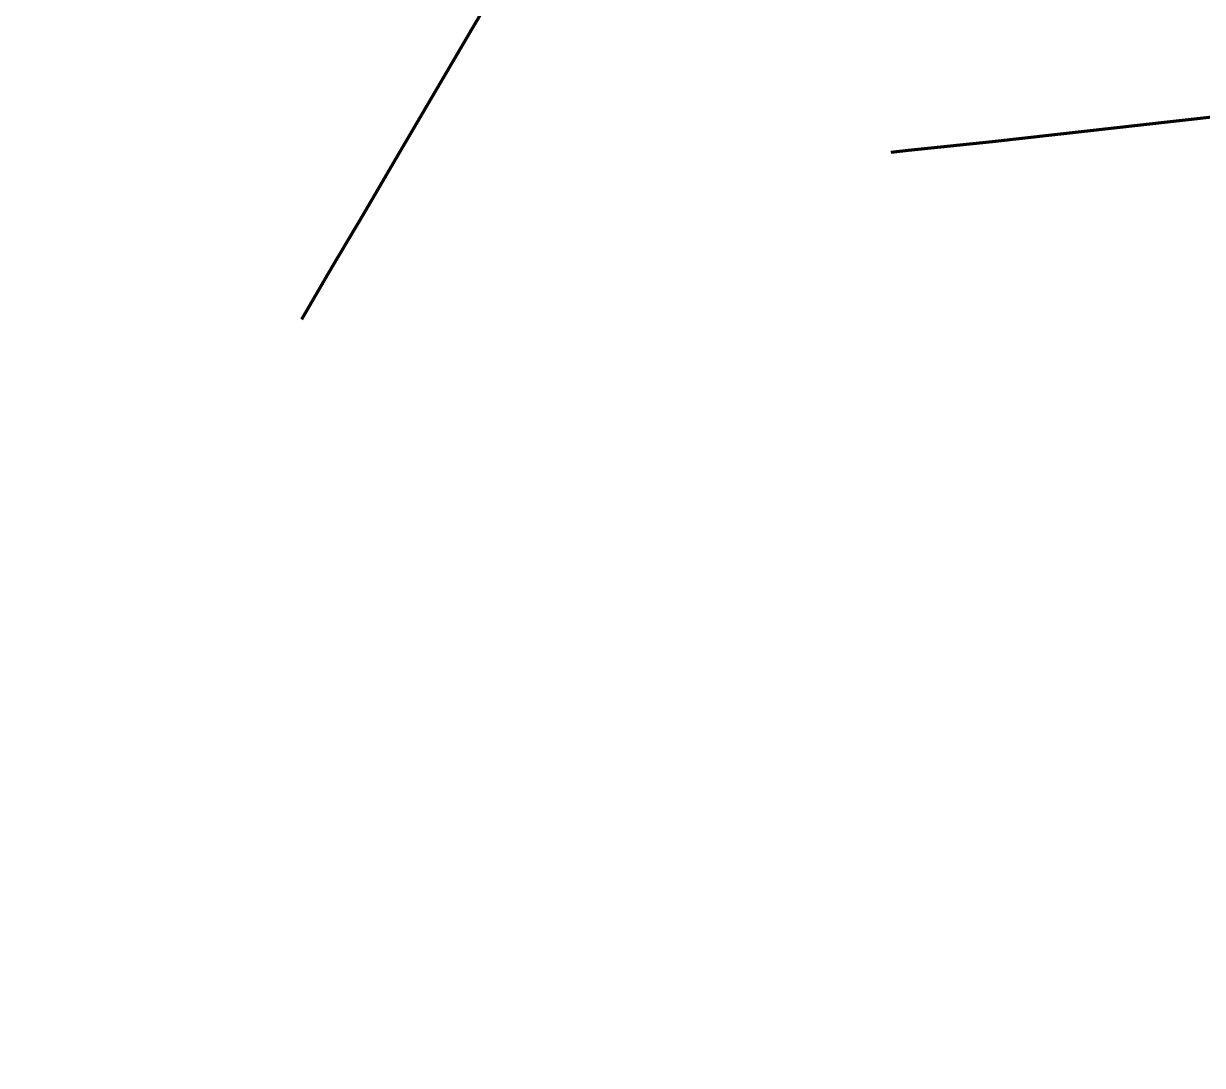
# Model space of a CAD drawing. Header units: metres. Extents: x 599858 to 604937, y 1147506 to 1148114.
# Drawn here: x 600005.22 to 600031.66, y 1147942.74 to 1147966.1 of the extents above; entities that cross this region are included whole.
import ezdxf

# ---------------------------------------------------------------- set-up
doc = ezdxf.new("R2010")
doc.units = ezdxf.units.M
doc.header["$MEASUREMENT"] = 0
doc.linetypes.add('DGN Style 5', pattern=[36.969413, 15.844034, -21.125379])
doc.layers.add('TF_T_---_Kabl-_2', color=5, linetype='DGN Style 5', lineweight=70)

msp = doc.modelspace()

# ---------------------------------------------------------------- linework, layer by layer
at = {"layer": 'TF_T_---_Kabl-_2', "flags": 128}
for points in [[(600058.09, 1148036.17), (600058.04, 1148036.09), (600057.86, 1148035.8), (600057.18, 1148034.72), (600056.94, 1148034.35), (600056, 1148032.85), (600053.21, 1148028.43), (600052.6, 1148027.47), (600051.22, 1148025.28), (600051.02, 1148024.96), (600050.54, 1148024.19), (600050.28, 1148023.78), (600050.26, 1148023.74), (600049.48, 1148022.51), (600049.47, 1148022.5), (600049.3, 1148022.22), (600049.05, 1148021.83), (600049.01, 1148021.77), (600048.66, 1148021.21), (600048.46, 1148020.9), (600048.36, 1148020.73), (600047.86, 1148019.93), (600047.62, 1148019.56), (600047.06, 1148018.67), (600046.78, 1148018.22), (600046.37, 1148017.58), (600046.19, 1148017.28), (600044.93, 1148015.29), (600044.72, 1148014.96), (600044.63, 1148014.81), (600044.07, 1148013.93), (600043.84, 1148013.56), (600043.64, 1148013.25), (600042.93, 1148012.12), (600042.72, 1148011.79), (600042.48, 1148011.4), (600042.06, 1148010.74), (600041.71, 1148010.19), (600041.38, 1148009.67), (600041.32, 1148009.56), (600040.79, 1148008.72), (600040.73, 1148008.63), (600040.56, 1148008.36), (600040.21, 1148007.8), (600040.13, 1148007.68), (600040.12, 1148007.66), (600039.44, 1148006.58), (600039.25, 1148006.28), (600039.15, 1148006.13), (600038.63, 1148005.3), (600038.48, 1148005.05), (600038.08, 1148004.43), (600037.38, 1148003.32), (600037.27, 1148003.14), (600036.93, 1148002.6), (600036.62, 1148002.11), (600036.52, 1148001.96), (600036.33, 1148001.65), (600034.72, 1147999.09), (600034.417286, 1147998.617179), (600033.38, 1147996.84), (600032.15, 1147994.75), (600030.58, 1147992.08), (600029.19, 1147989.71), (600028.86, 1147989.14), (600028.81, 1147989.06), (600028.27, 1147988.13), (600028.15, 1147987.93), (600028.07, 1147987.8), (600028.02, 1147987.71), (600027.78, 1147987.3), (600026.58, 1147985.26), (600026.12, 1147984.47), (600026.06, 1147984.36), (600025.86, 1147984.03), (600024.16, 1147981.13), (600023.61, 1147980.19), (600023.51, 1147980.02), (600023.47, 1147979.95), (600022.97, 1147979.1), (600022.78, 1147978.78), (600022.56, 1147978.4), (600022.17, 1147977.73), (600021.74, 1147977), (600021.61, 1147976.78), (600021.51, 1147976.6), (600021.44, 1147976.5), (600021.41, 1147976.44), (600021.4, 1147976.43), (600021.26, 1147976.18), (600020.72, 1147975.26), (600020.17, 1147974.32), (600018.75, 1147971.9), (600018.59, 1147971.63), (600017.39, 1147969.59), (600017.3, 1147969.44), (600016.82, 1147968.61), (600016.74, 1147968.48), (600016.22, 1147967.6), (600016.05, 1147967.29), (600015.28, 1147965.99), (600013.46, 1147962.88), (600012.85, 1147961.84), (600012.13, 1147960.62), (600010.89, 1147958.5), (600010.09, 1147957.13), (600009.648411, 1147956.393), (600008.89, 1147955.14), (600007.62, 1147953.04), (600007.33, 1147952.57), (600006.45, 1147951.11), (600006.22, 1147950.74)], [(600150.66, 1147977.09), (600150.09, 1147977.03), (600150.02, 1147977.02), (600149.9, 1147977.01), (600146.26, 1147976.61), (600145.98, 1147976.58), (600145.7, 1147976.55), (600144.67, 1147976.43), (600143.5, 1147976.3), (600143.14, 1147976.26), (600140.95, 1147976.02), (600139.44, 1147975.86), (600136.84, 1147975.57), (600133.54, 1147975.21), (600131.86, 1147975.02), (600129.01, 1147974.71), (600127.53, 1147974.54), (600126.98, 1147974.48), (600126.77, 1147974.46), (600126.1, 1147974.39), (600124.55, 1147974.21), (600121.95, 1147973.93), (600117.4, 1147973.43), (600117.14, 1147973.4), (600117.08, 1147973.39), (600117.06, 1147973.39), (600117.04, 1147973.39), (600116.49, 1147973.33), (600111.74, 1147972.8), (600109.23, 1147972.53), (600107.33, 1147972.32), (600107.08, 1147972.29), (600107.03, 1147972.28), (600107, 1147972.28), (600106.77, 1147972.25), (600101.99, 1147971.73), (600101.82, 1147971.71), (600101.8, 1147971.71), (600101.76, 1147971.7), (600097.73, 1147971.26), (600096.66, 1147971.14), (600096.44, 1147971.12), (600093.67, 1147970.81), (600092.19, 1147970.65), (600091.85, 1147970.61), (600090.94, 1147970.51), (600087.88, 1147970.17), (600086.88, 1147970.06), (600085.21, 1147969.88), (600082.17, 1147969.54), (600079.96, 1147969.3), (600076.91, 1147968.96), (600075.81, 1147968.84), (600071.83, 1147968.4), (600066.75, 1147967.84), (600066.69, 1147967.84), (600066.41, 1147967.81), (600063.72, 1147967.51), (600063.46, 1147967.48), (600063.24, 1147967.46), (600062.59, 1147967.38), (600061.02, 1147967.21), (600058.42, 1147966.92), (600057.06, 1147966.77), (600053.29, 1147966.36), (600052.32, 1147966.25), (600050.96, 1147966.1), (600047.05, 1147965.67), (600045.1, 1147965.46), (600041.81, 1147965.09), (600039.44, 1147964.83), (600037.49, 1147964.62), (600036.33, 1147964.49), (600032.59, 1147964.08), (600031, 1147963.9), (600026.94, 1147963.45), (600025.06, 1147963.25), (600021.63, 1147962.87), (600019.93, 1147962.68), (600017.44, 1147962.41), (600012.8, 1147961.89), (600012.12, 1147961.82), (600007.95, 1147961.36), (600006.94, 1147961.25), (600004.24, 1147960.95), (600001.75, 1147960.68), (600000.94, 1147960.59), (600000.75, 1147960.57), (599999.88, 1147960.47), (599997.43, 1147960.2), (599996.2, 1147960.06), (599996.05, 1147960.05), (599992.98, 1147959.71), (599991.83, 1147959.58), (599989.96, 1147959.38), (599987.59, 1147959.12), (599986.96, 1147959.05), (599986.47, 1147958.99), (599984.22, 1147958.74), (599983.63, 1147958.68), (599983, 1147958.61), (599982.68, 1147958.57), (599982.29, 1147958.53), (599981.59, 1147958.45), (599977.74, 1147958.03), (599977.3, 1147957.98), (599976.96, 1147957.94), (599976.64, 1147957.91), (599974.11, 1147957.63), (599972.75, 1147957.48), (599972.01, 1147957.4), (599970.12, 1147957.19), (599969.01, 1147957.07), (599967.97, 1147956.95), (599966.93, 1147956.84), (599966.38, 1147956.78), (599966.18, 1147956.76), (599965.94, 1147956.73), (599965.68, 1147956.7), (599964.24, 1147956.54), (599963.81, 1147956.49), (599962.3, 1147956.33), (599962.26, 1147956.32), (599960.48, 1147956.13), (599960.32, 1147956.11), (599959.13, 1147955.98), (599959.09, 1147955.97), (599958.02, 1147955.86), (599956.79, 1147955.72), (599956.74, 1147955.71), (599956.71, 1147955.71), (599954.36, 1147955.45), (599953.93, 1147955.4), (599953.66, 1147955.37), (599953.29, 1147955.33), (599952.13, 1147955.21), (599952.08, 1147955.2), (599950.77, 1147955.06), (599950.39, 1147955.01), (599949.98, 1147954.97), (599949.48, 1147954.91), (599949.01, 1147954.86), (599948.62, 1147954.82), (599946.87, 1147954.63), (599945.29, 1147954.45), (599945.1, 1147954.43), (599944.64, 1147954.38), (599943.64, 1147954.27), (599941.75, 1147954.06), (599941.58, 1147954.04), (599939.73, 1147953.84), (599939.26, 1147953.79), (599939.21, 1147953.78), (599939.19, 1147953.78), (599937.65, 1147953.61), (599937.09, 1147953.55), (599936.64, 1147953.5), (599935.42, 1147953.36), (599934.18, 1147953.23), (599933.9, 1147953.2), (599933.65, 1147953.17), (599932.43, 1147953.03), (599932.38, 1147953.03), (599932.36, 1147953.03), (599930.58, 1147952.83), (599930.05, 1147952.77), (599929.89, 1147952.75), (599929.65, 1147952.73), (599929.18, 1147952.68), (599927.56, 1147952.5), (599925.97, 1147952.32), (599925.81, 1147952.3), (599925.6, 1147952.28), (599925.15, 1147952.23), (599924.04, 1147952.11), (599923.4, 1147952.04), (599921.28, 1147951.81), (599920.75, 1147951.75), (599919.28, 1147951.58), (599919.1, 1147951.56), (599919.05, 1147951.56), (599918.99, 1147951.55), (599918.6, 1147951.51), (599917.33, 1147951.37), (599917.06, 1147951.34), (599916.89, 1147951.32), (599916.25, 1147951.25), (599914.99, 1147951.11), (599913.42, 1147950.94), (599913.05, 1147950.9), (599912.16, 1147950.8), (599911.56, 1147950.73), (599911.2, 1147950.69), (599910.99, 1147950.67), (599910.71, 1147950.64), (599910.25, 1147950.59), (599909.54, 1147950.51), (599909.51, 1147950.51), (599908.79, 1147950.43), (599908.2, 1147950.36), (599907.99, 1147950.34), (599907.88, 1147950.33), (599907.71, 1147950.31), (599907.3, 1147950.26), (599907.1, 1147950.24), (599905.79, 1147950.1), (599905.47, 1147950.06), (599905.23, 1147950.04), (599904.84, 1147949.99), (599904.54, 1147949.96), (599903.43, 1147949.84), (599902.96, 1147949.79), (599902.2, 1147949.7), (599902.12, 1147949.69), (599900.85, 1147949.55), (599900.54, 1147949.52), (599900.14, 1147949.47), (599899.64, 1147949.42), (599899.49, 1147949.4), (599899.32, 1147949.38), (599898.97, 1147949.35), (599898.56, 1147949.3), (599898.45, 1147949.29), (599897.95, 1147949.23), (599896.91, 1147949.12), (599896.74, 1147949.1), (599896.5, 1147949.07), (599895.51, 1147948.96), (599895.36, 1147948.95), (599894.72, 1147948.88), (599894.42, 1147948.84), (599893.83, 1147948.78), (599893.26, 1147948.72), (599892.98, 1147948.69), (599892.79, 1147948.66), (599892.23, 1147948.6), (599891.38, 1147948.51), (599890.9, 1147948.46), (599890.79, 1147948.44), (599890.65, 1147948.43), (599890.6, 1147948.42), (599889.58, 1147948.31), (599888.97, 1147948.24), (599888.95, 1147948.24), (599888.83, 1147948.23), (599888.61, 1147948.2), (599887.65, 1147948.1), (599887.37, 1147948.07), (599887.33, 1147948.06), (599887.23, 1147948.05), (599885.72, 1147947.88), (599884.55, 1147947.76), (599883.81, 1147947.67), (599882.86, 1147947.57), (599882.48, 1147947.53), (599881.97, 1147947.47), (599881.66, 1147947.44), (599881.52, 1147947.42), (599880.32, 1147947.29), (599878.48, 1147947.09), (599878.1, 1147947.04), (599876.83, 1147946.9), (599876.49, 1147946.87), (599875.73, 1147946.78), (599875.57, 1147946.77), (599874.91, 1147946.69), (599874.66, 1147946.67), (599874.49, 1147946.65), (599874.18, 1147946.61), (599874.164527, 1147946.611455), (599872.37, 1147946.17), (599871.88, 1147946.05), (599870.63, 1147945.74), (599870.01, 1147945.59), (599869.78, 1147945.54), (599869.37, 1147945.44), (599868.94, 1147945.33), (599868.41, 1147945.2), (599867.55, 1147944.99), (599866.88, 1147944.83), (599866.67, 1147944.77), (599866.63, 1147944.77), (599865.61, 1147944.52), (599864.81, 1147944.32), (599864.76, 1147944.31), (599864.32, 1147944.2), (599862.38, 1147943.72), (599861.96, 1147943.62), (599861.27, 1147943.45), (599860.56, 1147943.28), (599859.17, 1147942.94), (599858.82, 1147942.85), (599858.48, 1147942.77), (599858.44, 1147942.76), (599858.42, 1147942.76), (599858.4, 1147942.75), (599858.4, 1147942.75), (599858.38, 1147942.75), (599858.38, 1147942.74), (599858.37, 1147942.74)]]:
    msp.add_lwpolyline(points, dxfattribs=at)

doc.saveas('drawing.dxf')
